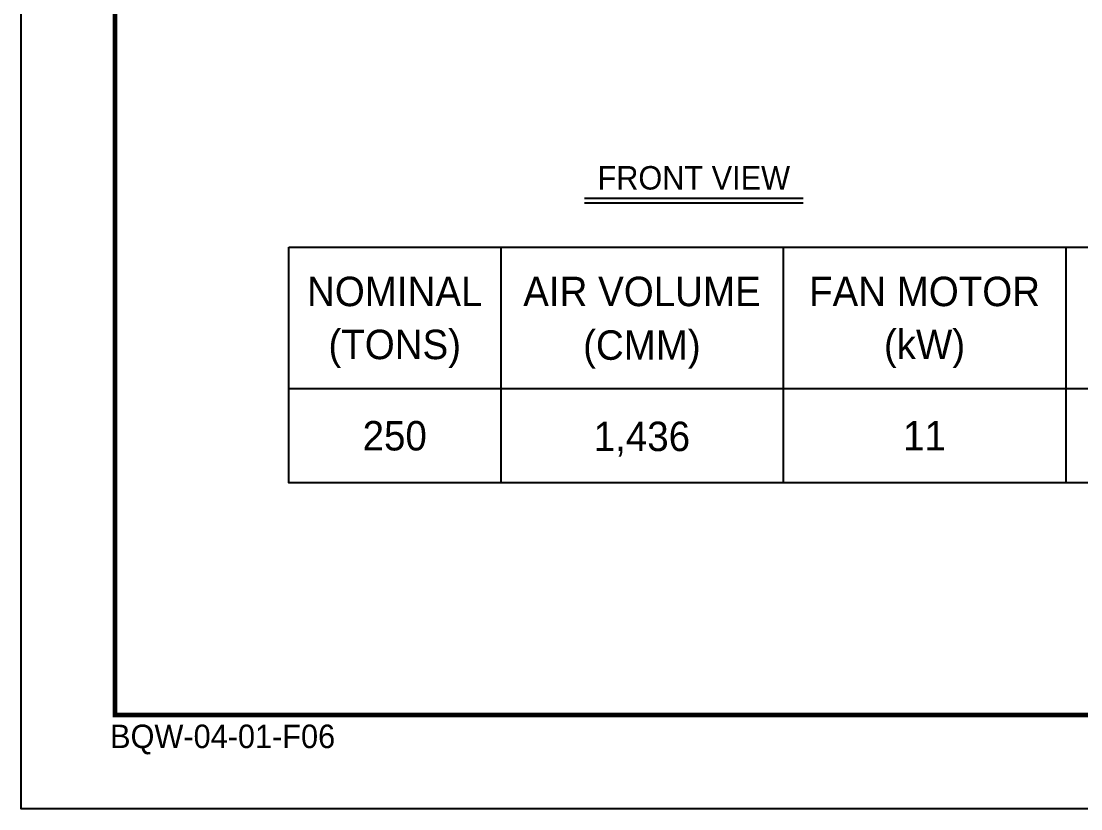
# Model space of a CAD drawing. Header units: millimetres. Extents: x 2280 to 31687, y 1787 to 22582.
# Drawn here: x 2280 to 10188, y 1787 to 7661 of the extents above; entities that cross this region are included whole.
import ezdxf
from ezdxf.enums import TextEntityAlignment as Align

# ---------------------------------------------------------------- set-up
doc = ezdxf.new("R2010")
doc.units = ezdxf.units.MM
for name, color, linetype in [('냉각탑_box', 1, 'Continuous'), ('냉각탑_form', 1, 'Continuous'), ('냉각탑_text', 3, 'Continuous')]:
    doc.layers.add(name, color=color, linetype=linetype)
doc.styles.add('돋움', font='Dotum.ttf')

# ---------------------------------------------------------------- blocks, each defined once
blk = doc.blocks.new('냉각탑form')
at = {"layer": 'Defpoints'}
blk.add_lwpolyline([(0, 297.07), (420.1, 297.07), (420.1, 0), (0, 0)], close=True, dxfattribs=at)
at = {"layer": '냉각탑_form', "const_width": 0.5}
blk.add_lwpolyline([(10, 287.07), (10, 10), (410.1, 10), (410.1, 287.07)], close=True, dxfattribs=at)
at = {"layer": '냉각탑_form', "style": '돋움'}
blk.add_text('BQW-04-01-F06', height=2.5006, dxfattribs=at).set_placement((9.48, 6.47))

msp = doc.modelspace()

# ---------------------------------------------------------------- linework, layer by layer
at = {"layer": '냉각탑_box'}
for p, q in [((6482.7, 6341.6), (8116.1, 6341.6)), ((6482.7, 6306.6), (8116.1, 6306.6)), ((5858.3, 5975.2), (5858.3, 4217.9)), ((7967.1, 5975.2), (7967.1, 4217.9)), ((10076, 5975.2), (10076, 4217.9)), ((4276.6, 4920.8), (23168.6, 4920.8))]:
    msp.add_line(p, q, dxfattribs=at)
msp.add_lwpolyline([(4276.6, 5975.2), (23168.6, 5975.2), (23168.6, 4217.9), (4276.6, 4217.9)], close=True, dxfattribs=at)

# ---------------------------------------------------------------- block references
at = {"layer": '냉각탑_form', "xscale": 70.00000000000001, "yscale": 70.00000000000001, "zscale": 70.00000000000001}
msp.add_blockref('냉각탑form', (2279.5, 1786.5), dxfattribs=at)

# ---------------------------------------------------------------- texts
at = {"layer": '냉각탑_text', "style": '돋움'}
for s, height, p in [('FRONT VIEW', 175, (7299.4, 6493.2)), ('NOMINAL', 219.67, (5067.4, 5645.7)), ('AIR VOLUME', 219.67, (6912.7, 5645.7)), ('FAN MOTOR', 219.67, (9021.6, 5645.7)), ('(TONS)', 219.67, (5067.4, 5250.3)), ('(CMM)', 219.67, (6912.2, 5245.6)), ('(kW)', 219.67, (9021.6, 5250.3)), ('250', 219.67, (5067.4, 4569.3)), ('1,436', 219.67, (6912.2, 4564.6)), ('11', 219.67, (9021.6, 4569.3))]:
    msp.add_text(s, height=height, dxfattribs=at).set_placement(p, align=Align.MIDDLE_CENTER)

doc.saveas('drawing.dxf')
